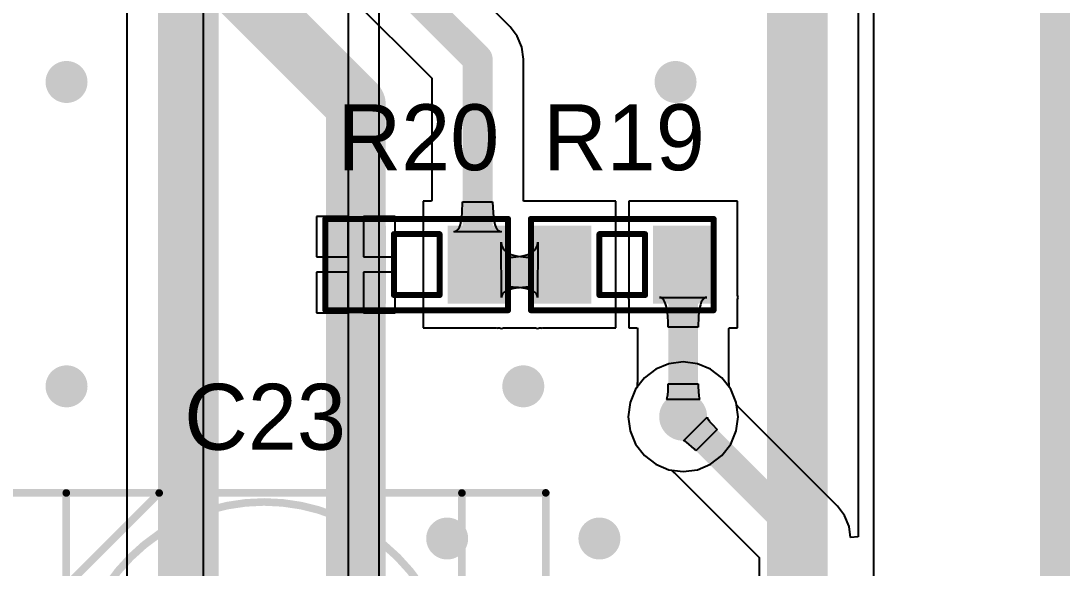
# Model space of a CAD drawing. Header units: millimetres. Extents: x -0.28 to 4.38, y -0.01 to 4.88.
# Drawn here: x 2.71 to 3.399, y 1.676 to 2.035 of the extents above; entities that cross this region are included whole.
import ezdxf

# ---------------------------------------------------------------- set-up
doc = ezdxf.new("R2010")
doc.units = ezdxf.units.MM
doc.header["$MEASUREMENT"] = 0
for name, color, linetype in [('BottomLayer', 5, 'Continuous'), ('Mechanical1', 6, 'Continuous'), ('Mechanical13', 56, 'Continuous'), ('Mechanical15', 56, 'Continuous'), ('MultiLayer', 9, 'Continuous'), ('TopLayer', 1, 'Continuous'), ('TopOverlay', 2, 'Continuous'), ('TopPaste', 8, 'Continuous'), ('TopSolder', 216, 'Continuous'), ('ViaHoleLayer', 16, 'Continuous')]:
    doc.layers.add(name, color=color, linetype=linetype)

# ---------------------------------------------------------------- blocks, each defined once
blk = doc.blocks.new('RES_SMD_0603_BIG_46')
at = {"layer": 'TopLayer'}
for points in [[(-0.05575, -0.02165), (-0.02425, -0.02165), (-0.05575, 0.02165), (-0.02425, 0.02165)], [(0.02425, -0.02165), (0.05575, -0.02165), (0.02425, 0.02165), (0.05575, 0.02165)]]:
    blk.add_solid(points, dxfattribs=at)
at = {"layer": 'TopOverlay', "const_width": 0.00394}
for points in [[(-0.06, 0.03), (-0.06, -0.03)], [(0.06, 0.03), (-0.06, 0.03)], [(0.06, 0.03), (0.06, -0.03)], [(-0.015, 0.02), (-0.015, -0.02)], [(0.015, 0.02), (-0.015, 0.02)], [(0.015, 0.02), (0.015, -0.02)], [(0.015, -0.02), (-0.015, -0.02)], [(0.02, -0.03), (-0.06, -0.03)], [(0.06, -0.03), (0.02, -0.03)]]:
    blk.add_lwpolyline(points, dxfattribs=at)
at = {"layer": 'TopOverlay', "const_width": 0.00197}
for points in [[(-0.06098, 0.03, 1), (-0.05902, 0.03, 1)], [(-0.06098, 0.03, 1), (-0.05902, 0.03, 1)], [(0.05902, 0.03, 1), (0.06098, 0.03, 1)], [(0.05902, 0.03, 1), (0.06098, 0.03, 1)], [(-0.01599, 0.02, 1), (-0.01402, 0.02, 1)], [(-0.01599, 0.02, 1), (-0.01402, 0.02, 1)], [(0.01401, 0.02, 1), (0.01598, 0.02, 1)], [(0.01401, 0.02, 1), (0.01598, 0.02, 1)], [(-0.01599, -0.02, 1), (-0.01402, -0.02, 1)], [(-0.01599, -0.02, 1), (-0.01402, -0.02, 1)], [(0.01401, -0.02, 1), (0.01598, -0.02, 1)], [(0.01401, -0.02, 1), (0.01598, -0.02, 1)], [(-0.06098, -0.03, 1), (-0.05902, -0.03, 1)], [(-0.06098, -0.03, 1), (-0.05902, -0.03, 1)], [(0.01901, -0.03, 1), (0.02098, -0.03, 1)], [(0.01901, -0.03, 1), (0.02098, -0.03, 1)], [(0.05902, -0.03, 1), (0.06098, -0.03, 1)], [(0.05902, -0.03, 1), (0.06098, -0.03, 1)]]:
    blk.add_lwpolyline(points, format="xyb", close=True, dxfattribs=at)
at = {"layer": 'TopPaste'}
for points in [[(-0.05575, -0.02165), (-0.02425, -0.02165), (-0.05575, 0.02165), (-0.02425, 0.02165)], [(0.02425, -0.02165), (0.05575, -0.02165), (0.02425, 0.02165), (0.05575, 0.02165)]]:
    blk.add_solid(points, dxfattribs=at)
at = {"layer": 'TopSolder'}
for points in [[(-0.05975, -0.02565), (-0.02025, -0.02565), (-0.05975, 0.02565), (-0.02025, 0.02565)], [(0.02025, -0.02565), (0.05975, -0.02565), (0.02025, 0.02565), (0.05975, 0.02565)]]:
    blk.add_solid(points, dxfattribs=at)
blk = doc.blocks.new('RES_SMD_0603_BIG_47')
at = {"layer": 'TopLayer'}
for points in [[(-0.05575, -0.02165), (-0.02425, -0.02165), (-0.05575, 0.02165), (-0.02425, 0.02165)], [(0.02425, -0.02165), (0.05575, -0.02165), (0.02425, 0.02165), (0.05575, 0.02165)]]:
    blk.add_solid(points, dxfattribs=at)
at = {"layer": 'TopOverlay', "const_width": 0.00394}
for points in [[(-0.06, 0.03), (-0.06, -0.03)], [(0.06, 0.03), (-0.06, 0.03)], [(0.06, 0.03), (0.06, -0.03)], [(-0.015, 0.02), (-0.015, -0.02)], [(0.015, 0.02), (-0.015, 0.02)], [(0.015, 0.02), (0.015, -0.02)], [(0.015, -0.02), (-0.015, -0.02)], [(0.02, -0.03), (-0.06, -0.03)], [(0.06, -0.03), (0.02, -0.03)]]:
    blk.add_lwpolyline(points, dxfattribs=at)
at = {"layer": 'TopOverlay', "const_width": 0.00197}
for points in [[(-0.06098, 0.03, 1), (-0.05902, 0.03, 1)], [(-0.06098, 0.03, 1), (-0.05902, 0.03, 1)], [(0.05902, 0.03, 1), (0.06098, 0.03, 1)], [(0.05902, 0.03, 1), (0.06098, 0.03, 1)], [(-0.01599, 0.02, 1), (-0.01402, 0.02, 1)], [(-0.01599, 0.02, 1), (-0.01402, 0.02, 1)], [(0.01401, 0.02, 1), (0.01598, 0.02, 1)], [(0.01401, 0.02, 1), (0.01598, 0.02, 1)], [(-0.01599, -0.02, 1), (-0.01402, -0.02, 1)], [(-0.01599, -0.02, 1), (-0.01402, -0.02, 1)], [(0.01401, -0.02, 1), (0.01598, -0.02, 1)], [(0.01401, -0.02, 1), (0.01598, -0.02, 1)], [(-0.06098, -0.03, 1), (-0.05902, -0.03, 1)], [(-0.06098, -0.03, 1), (-0.05902, -0.03, 1)], [(0.01901, -0.03, 1), (0.02098, -0.03, 1)], [(0.01901, -0.03, 1), (0.02098, -0.03, 1)], [(0.05902, -0.03, 1), (0.06098, -0.03, 1)], [(0.05902, -0.03, 1), (0.06098, -0.03, 1)]]:
    blk.add_lwpolyline(points, format="xyb", close=True, dxfattribs=at)
at = {"layer": 'TopPaste'}
for points in [[(-0.05575, -0.02165), (-0.02425, -0.02165), (-0.05575, 0.02165), (-0.02425, 0.02165)], [(0.02425, -0.02165), (0.05575, -0.02165), (0.02425, 0.02165), (0.05575, 0.02165)]]:
    blk.add_solid(points, dxfattribs=at)
at = {"layer": 'TopSolder'}
for points in [[(-0.05975, -0.02565), (-0.02025, -0.02565), (-0.05975, 0.02565), (-0.02025, 0.02565)], [(0.02025, -0.02565), (0.05975, -0.02565), (0.02025, 0.02565), (0.05975, 0.02565)]]:
    blk.add_solid(points, dxfattribs=at)
blk = doc.blocks.new('CAP_ALU_SMD_6_3_7_7_2_2_78')
at = {"layer": 'Mechanical13', "const_width": 0.005}
for points in [[(-0.12992, -0.12992), (-0.12992, 0.12992)], [(-0.12992, 0.12992), (0.12992, 0.12992)], [(0.12992, -0.12992), (0.12992, 0.12992)], [(-0.12992, -0.12992), (0.12992, -0.12992)]]:
    blk.add_lwpolyline(points, dxfattribs=at)
at = {"layer": 'Mechanical13'}
for points, const_width in [([(-0.13117, 0.12992, 1), (-0.12867, 0.12992, 1)], 0.0025), ([(-0.13117, 0.12992, 1), (-0.12867, 0.12992, 1)], 0.0025), ([(0.12867, 0.12992, 1), (0.13117, 0.12992, 1)], 0.0025), ([(0.12867, 0.12992, 1), (0.13117, 0.12992, 1)], 0.0025), ([(0.12402, 0, 1), (-0.12402, 0, 1)], 0.005), ([(-0.12527, 0, 1), (-0.12277, 0, 1)], 0.0025), ([(0.12277, 0, 1), (0.12527, 0, 1)], 0.0025), ([(-0.13117, -0.12992, 1), (-0.12867, -0.12992, 1)], 0.0025), ([(-0.13117, -0.12992, 1), (-0.12867, -0.12992, 1)], 0.0025), ([(0.12867, -0.12992, 1), (0.13117, -0.12992, 1)], 0.0025), ([(0.12867, -0.12992, 1), (0.13117, -0.12992, 1)], 0.0025)]:
    blk.add_lwpolyline(points, format="xyb", close=True, dxfattribs=dict(at, const_width=const_width))
at = {"layer": 'Mechanical15', "const_width": 0.005}
for points in [[(-0.185, -0.13), (-0.185, 0.13)], [(-0.185, 0.13), (0.185, 0.13)], [(0.185, -0.13), (0.185, 0.13)], [(0, -0.01181), (0, 0.01181)], [(-0.01181, 0), (0.01181, 0)], [(-0.185, -0.13), (0.185, -0.13)]]:
    blk.add_lwpolyline(points, dxfattribs=at)
at = {"layer": 'Mechanical15', "const_width": 0.0025}
for points in [[(-0.18625, 0.13, 1), (-0.18375, 0.13, 1)], [(-0.18625, 0.13, 1), (-0.18375, 0.13, 1)], [(0.18375, 0.13, 1), (0.18625, 0.13, 1)], [(0.18375, 0.13, 1), (0.18625, 0.13, 1)], [(-0.00125, 0.01181, 1), (0.00125, 0.01181, 1)], [(-0.01306, 0, 1), (-0.01056, 0, 1)], [(0.01056, 0, 1), (0.01306, 0, 1)], [(-0.00125, -0.01181, 1), (0.00125, -0.01181, 1)], [(-0.18625, -0.13, 1), (-0.18375, -0.13, 1)], [(-0.18625, -0.13, 1), (-0.18375, -0.13, 1)], [(0.18375, -0.13, 1), (0.18625, -0.13, 1)], [(0.18375, -0.13, 1), (0.18625, -0.13, 1)]]:
    blk.add_lwpolyline(points, format="xyb", close=True, dxfattribs=at)
at = {"layer": 'TopLayer'}
for points in [[(-0.17913, -0.0315), (-0.04134, -0.0315), (-0.17913, 0.0315), (-0.04134, 0.0315)], [(0.04134, -0.0315), (0.17913, -0.0315), (0.04134, 0.0315), (0.17913, 0.0315)]]:
    blk.add_solid(points, dxfattribs=at)
at = {"layer": 'TopOverlay', "const_width": 0.005}
for points in [[(-0.12992, 0.0689), (-0.0689, 0.12992)], [(-0.0689, 0.12992), (0.12992, 0.12992)], [(0.12992, 0.03937), (0.12992, 0.12992)], [(-0.12992, 0.03937), (-0.12992, 0.0689)], [(-0.12992, -0.0689), (-0.12992, -0.03937)], [(0.12992, -0.12992), (0.12992, -0.03937)], [(-0.12992, -0.0689), (-0.0689, -0.12992)], [(-0.0689, -0.12992), (0.12992, -0.12992)]]:
    blk.add_lwpolyline(points, dxfattribs=at)
at = {"layer": 'TopOverlay', "const_width": 0.0025}
for points in [[(-0.07015, 0.12992, 1), (-0.06765, 0.12992, 1)], [(-0.07015, 0.12992, 1), (-0.06765, 0.12992, 1)], [(0.12867, 0.12992, 1), (0.13117, 0.12992, 1)], [(0.12867, 0.12992, 1), (0.13117, 0.12992, 1)], [(-0.13117, 0.0689, 1), (-0.12867, 0.0689, 1)], [(-0.13117, 0.0689, 1), (-0.12867, 0.0689, 1)], [(-0.13117, 0.03937, 1), (-0.12867, 0.03937, 1)], [(0.12867, 0.03937, 1), (0.13117, 0.03937, 1)], [(-0.13117, -0.03937, 1), (-0.12867, -0.03937, 1)], [(0.12867, -0.03937, 1), (0.13117, -0.03937, 1)], [(-0.13117, -0.0689, 1), (-0.12867, -0.0689, 1)], [(-0.13117, -0.0689, 1), (-0.12867, -0.0689, 1)], [(-0.07015, -0.12992, 1), (-0.06765, -0.12992, 1)], [(-0.07015, -0.12992, 1), (-0.06765, -0.12992, 1)], [(0.12867, -0.12992, 1), (0.13117, -0.12992, 1)], [(0.12867, -0.12992, 1), (0.13117, -0.12992, 1)]]:
    blk.add_lwpolyline(points, format="xyb", close=True, dxfattribs=at)
at = {"layer": 'TopPaste'}
for points in [[(-0.17913, -0.0315), (-0.04134, -0.0315), (-0.17913, 0.0315), (-0.04134, 0.0315)], [(0.04134, -0.0315), (0.17913, -0.0315), (0.04134, 0.0315), (0.17913, 0.0315)]]:
    blk.add_solid(points, dxfattribs=at)
at = {"layer": 'TopSolder'}
for points in [[(-0.18313, -0.0355), (-0.03734, -0.0355), (-0.18313, 0.0355), (-0.03734, 0.0355)], [(0.03734, -0.0355), (0.18313, -0.0355), (0.03734, 0.0355), (0.18313, 0.0355)]]:
    blk.add_solid(points, dxfattribs=at)

msp = doc.modelspace()

# ---------------------------------------------------------------- linework, layer by layer
at = {"layer": 'BottomLayer'}
for p, q in [((3.26, 3.075), (3.26, 1.69609)), ((2.925, 2.36), (2.925, 1.52)), ((2.94539, 1.52), (2.94539, 2.36)), ((2.77965, 2.29829), (2.77965, 1.63849)), ((2.83, 1.52), (2.83, 2.16)), ((3.12697, 1.80623), (3.1195, 1.8005)), ((3.13567, 1.80983), (3.12697, 1.80623)), ((3.145, 1.81106), (3.13567, 1.80983)), ((3.15433, 1.80983), (3.145, 1.81106)), ((3.16303, 1.80623), (3.15433, 1.80983)), ((3.1705, 1.8005), (3.16303, 1.80623)), ((3.1195, 1.8005), (3.11377, 1.79303)), ((3.17623, 1.79303), (3.1705, 1.8005)), ((3.11377, 1.79303), (3.11017, 1.78433)), ((3.17983, 1.78433), (3.17623, 1.79303)), ((3.11017, 1.78433), (3.10894, 1.775)), ((3.18003, 1.78281), (3.17983, 1.78433)), ((3.18206, 1.78069), (3.18003, 1.78281)), ((3.18239, 1.78018), (3.18206, 1.78069)), ((3.24628, 1.71628), (3.18239, 1.78018)), ((3.10894, 1.775), (3.11017, 1.76567)), ((3.14516, 1.75925), (3.16075, 1.77484)), ((3.16075, 1.77484), (3.16081, 1.77446)), ((3.16081, 1.77446), (3.16101, 1.77398)), ((3.16101, 1.77398), (3.16133, 1.7734)), ((3.16133, 1.7734), (3.16179, 1.77273)), ((3.16179, 1.77273), (3.16239, 1.77195)), ((3.16239, 1.77195), (3.16397, 1.7701)), ((3.11017, 1.76567), (3.11377, 1.75697)), ((3.16733, 1.76659), (3.15341, 1.75267)), ((3.16397, 1.7701), (3.16733, 1.76659)), ((3.14554, 1.75919), (3.14516, 1.75925)), ((3.14602, 1.75899), (3.14554, 1.75919)), ((3.1466, 1.75867), (3.14602, 1.75899)), ((3.14727, 1.75821), (3.1466, 1.75867)), ((3.15214, 1.75392), (3.14727, 1.75821)), ((3.11377, 1.75697), (3.1195, 1.7495)), ((3.15341, 1.75267), (3.15214, 1.75392)), ((3.1195, 1.7495), (3.12697, 1.74377)), ((3.12697, 1.74377), (3.13567, 1.74017)), ((3.13567, 1.74017), (3.13712, 1.73998)), ((3.13712, 1.73998), (3.13823, 1.739)), ((3.13823, 1.739), (3.13909, 1.73815)), ((3.13909, 1.73815), (3.13965, 1.73779)), ((3.13965, 1.73779), (3.1949, 1.68253)), ((3.25107, 1.71005), (3.24628, 1.71628)), ((3.25407, 1.70279), (3.25107, 1.71005)), ((3.255, 1.69576), (3.25407, 1.70279)), ((3.26, 1.69609), (3.255, 1.69576)), ((3.1949, 1.68253), (3.1949, 0.75247))]:
    msp.add_line(p, q, dxfattribs=at)
for points, const_width in [([(2.82, 1.57334), (2.82, 2.315)], 0.04), ([(3.145, 1.775), (3.225, 1.695)], 0.01969), ([(3.225, 0.74), (3.225, 1.695)], 0.01969)]:
    msp.add_lwpolyline(points, dxfattribs=dict(at, const_width=const_width))
for points, const_width in [([(2.73311, 1.995, 1), (2.74689, 1.995, 1)], 0.01378), ([(3.13311, 1.995, 1), (3.14689, 1.995, 1)], 0.01378), ([(2.73311, 1.795, 1), (2.74689, 1.795, 1)], 0.01378), ([(3.03311, 1.795, 1), (3.04689, 1.795, 1)], 0.01378), ([(3.13713, 1.775, 1), (3.15287, 1.775, 1)], 0.01575), ([(3.14008, 1.775, 1), (3.14992, 1.775, 1)], 0.00984), ([(2.98311, 1.695, 1), (2.99689, 1.695, 1)], 0.01378), ([(3.08311, 1.695, 1), (3.09689, 1.695, 1)], 0.01378), ([(3.22008, 1.695, 1), (3.22992, 1.695, 1)], 0.00984), ([(3.22008, 1.695, 1), (3.22992, 1.695, 1)], 0.00984)]:
    msp.add_lwpolyline(points, format="xyb", close=True, dxfattribs=dict(at, const_width=const_width))
at = {"layer": 'Mechanical1'}
for const_width in [0.01969, 0.01181]:
    msp.add_lwpolyline([(3.38925, 0.15387), (3.38925, 3.61843)], dxfattribs=dict(at, const_width=const_width))
at = {"layer": 'MultiLayer'}
for points, const_width in [([(2.73311, 1.995, 1), (2.74689, 1.995, 1)], 0.01378), ([(3.13311, 1.995, 1), (3.14689, 1.995, 1)], 0.01378), ([(2.73311, 1.795, 1), (2.74689, 1.795, 1)], 0.01378), ([(3.03311, 1.795, 1), (3.04689, 1.795, 1)], 0.01378), ([(3.13713, 1.775, 1), (3.15287, 1.775, 1)], 0.01575), ([(2.98311, 1.695, 1), (2.99689, 1.695, 1)], 0.01378), ([(3.08311, 1.695, 1), (3.09689, 1.695, 1)], 0.01378)]:
    msp.add_lwpolyline(points, format="xyb", close=True, dxfattribs=dict(at, const_width=const_width))
at = {"layer": 'TopLayer'}
for p, q in [((3.27, 3.05), (3.27, 0.215)), ((3.03128, 2.03128), (2.9651, 2.09747)), ((2.91372, 2.06372), (2.9799, 1.99753)), ((3.03607, 2.02505), (3.03128, 2.03128)), ((3.03907, 2.01779), (3.03607, 2.02505)), ((3.0401, 2.01), (3.03907, 2.01779)), ((3.0401, 1.91715), (3.0401, 2.01)), ((2.9799, 1.99753), (2.9799, 1.91741)), ((2.97977, 1.91665), (2.97425, 1.91665)), ((2.97425, 1.91665), (2.97425, 1.8979)), ((2.97978, 1.91688), (2.97977, 1.91665)), ((2.9799, 1.91741), (2.97978, 1.91688)), ((2.99993, 1.90913), (3.00016, 1.91622)), ((3.00016, 1.91622), (3.01984, 1.91622)), ((3.01984, 1.91622), (3.0199, 1.91248)), ((3.04021, 1.91665), (3.0401, 1.91715)), ((3.10075, 1.91665), (3.04021, 1.91665)), ((3.10075, 1.83335), (3.10075, 1.91665)), ((3.18075, 1.91665), (3.10925, 1.91665)), ((3.10925, 1.91665), (3.10925, 1.85483)), ((3.18075, 1.85483), (3.18075, 1.91665)), ((2.99964, 1.90618), (2.99993, 1.90913)), ((3.0199, 1.91248), (3.02036, 1.90618)), ((2.925, 1.90665), (2.90425, 1.90665)), ((2.90425, 1.90665), (2.90425, 1.88)), ((2.925, 1.88), (2.925, 1.90665)), ((2.95575, 1.90665), (2.935, 1.90665)), ((2.935, 1.90665), (2.935, 1.88)), ((2.95575, 1.88), (2.95575, 1.90665)), ((2.99871, 1.90145), (2.99923, 1.90362)), ((2.99923, 1.90362), (2.99964, 1.90618)), ((3.02036, 1.90618), (3.02077, 1.90362)), ((3.02077, 1.90362), (3.02129, 1.90145)), ((2.97425, 1.8979), (2.97398, 1.89653)), ((2.97398, 1.89653), (2.97425, 1.89517)), ((2.97425, 1.89517), (2.97425, 1.83335)), ((2.99437, 1.89653), (2.99547, 1.89673)), ((3.02563, 1.89653), (2.99437, 1.89653)), ((2.99547, 1.89673), (2.99645, 1.89732)), ((2.99645, 1.89732), (2.99732, 1.89831)), ((2.99732, 1.89831), (2.99807, 1.89968)), ((2.99807, 1.89968), (2.99871, 1.90145)), ((3.02129, 1.90145), (3.02193, 1.89968)), ((3.02193, 1.89968), (3.02268, 1.89831)), ((3.02268, 1.89831), (3.02355, 1.89732)), ((3.02355, 1.89732), (3.02453, 1.89673)), ((3.02453, 1.89673), (3.02563, 1.89653)), ((3.02563, 1.85347), (3.02551, 1.88969)), ((3.02551, 1.88969), (3.02571, 1.88781)), ((3.04929, 1.88781), (3.04949, 1.88969)), ((3.04949, 1.88969), (3.04937, 1.85347)), ((3.02571, 1.88781), (3.02631, 1.88614)), ((3.02631, 1.88614), (3.0273, 1.88467)), ((3.0273, 1.88467), (3.02869, 1.88339)), ((3.02869, 1.88339), (3.03048, 1.8823)), ((3.03048, 1.8823), (3.03265, 1.88142)), ((3.03265, 1.88142), (3.03523, 1.88073)), ((3.03977, 1.88073), (3.04235, 1.88142)), ((3.04235, 1.88142), (3.04452, 1.8823)), ((3.04452, 1.8823), (3.04631, 1.88339)), ((3.04631, 1.88339), (3.0477, 1.88467)), ((3.0477, 1.88467), (3.04869, 1.88614)), ((3.04869, 1.88614), (3.04929, 1.88781)), ((2.90425, 1.88), (2.925, 1.88)), ((2.935, 1.88), (2.95575, 1.88)), ((3.02969, 1.87984), (3.03344, 1.87994)), ((3.02969, 1.86016), (3.02969, 1.87984)), ((3.03344, 1.87994), (3.03681, 1.88024)), ((3.03523, 1.88073), (3.03819, 1.88024)), ((3.03681, 1.88024), (3.03977, 1.88073)), ((3.03819, 1.88024), (3.04156, 1.87994)), ((3.04156, 1.87994), (3.04531, 1.87984)), ((3.04531, 1.87984), (3.04531, 1.86016)), ((2.925, 1.87), (2.90425, 1.87)), ((2.90425, 1.87), (2.90425, 1.84335)), ((2.925, 1.84335), (2.925, 1.87)), ((2.95575, 1.87), (2.935, 1.87)), ((2.935, 1.87), (2.935, 1.84335)), ((2.95575, 1.84335), (2.95575, 1.87)), ((3.02582, 1.85474), (3.02563, 1.85347)), ((3.02642, 1.85588), (3.02582, 1.85474)), ((3.0274, 1.85688), (3.02642, 1.85588)), ((3.02878, 1.85775), (3.0274, 1.85688)), ((3.03055, 1.85848), (3.02878, 1.85775)), ((3.03343, 1.86009), (3.02969, 1.86016)), ((3.03271, 1.85909), (3.03055, 1.85848)), ((3.03527, 1.85956), (3.03271, 1.85909)), ((3.03677, 1.85989), (3.03343, 1.86009)), ((3.04157, 1.86009), (3.03527, 1.85956)), ((3.03973, 1.85956), (3.03677, 1.85989)), ((3.04229, 1.85909), (3.03973, 1.85956)), ((3.04531, 1.86016), (3.04157, 1.86009)), ((3.04445, 1.85848), (3.04229, 1.85909)), ((3.04622, 1.85775), (3.04445, 1.85848)), ((3.0476, 1.85688), (3.04622, 1.85775)), ((3.04858, 1.85588), (3.0476, 1.85688)), ((3.04918, 1.85474), (3.04858, 1.85588)), ((3.04937, 1.85347), (3.04918, 1.85474)), ((3.10925, 1.85483), (3.10898, 1.85347)), ((3.10898, 1.85347), (3.10925, 1.8521)), ((3.13047, 1.85327), (3.12937, 1.85347)), ((3.12937, 1.85347), (3.16063, 1.85347)), ((3.16063, 1.85347), (3.15953, 1.85327)), ((3.18102, 1.85347), (3.18075, 1.85483)), ((3.18075, 1.8521), (3.18102, 1.85347)), ((3.10925, 1.8521), (3.10925, 1.83335)), ((3.13145, 1.85268), (3.13047, 1.85327)), ((3.13232, 1.85169), (3.13145, 1.85268)), ((3.13307, 1.85032), (3.13232, 1.85169)), ((3.13371, 1.84855), (3.13307, 1.85032)), ((3.13423, 1.84638), (3.13371, 1.84855)), ((3.15629, 1.84855), (3.15577, 1.84638)), ((3.15693, 1.85032), (3.15629, 1.84855)), ((3.15768, 1.85169), (3.15693, 1.85032)), ((3.15855, 1.85268), (3.15768, 1.85169)), ((3.15953, 1.85327), (3.15855, 1.85268)), ((3.18075, 1.83335), (3.18075, 1.8521)), ((2.90425, 1.84335), (2.925, 1.84335)), ((2.935, 1.84335), (2.95575, 1.84335)), ((3.13464, 1.84382), (3.13423, 1.84638)), ((3.1351, 1.83752), (3.13464, 1.84382)), ((3.15507, 1.84087), (3.15484, 1.83378)), ((3.15536, 1.84382), (3.15507, 1.84087)), ((3.15577, 1.84638), (3.15536, 1.84382)), ((2.97425, 1.83335), (3.02242, 1.83335)), ((3.02242, 1.83335), (3.02251, 1.83331)), ((3.02251, 1.83331), (3.02325, 1.83335)), ((3.02325, 1.83335), (3.02431, 1.83335)), ((3.02431, 1.83335), (3.0257, 1.83307)), ((3.0257, 1.83307), (3.02704, 1.83335)), ((3.02704, 1.83335), (3.04796, 1.83335)), ((3.04796, 1.83335), (3.0493, 1.83307)), ((3.0493, 1.83307), (3.05069, 1.83335)), ((3.05069, 1.83335), (3.05175, 1.83335)), ((3.05175, 1.83335), (3.05249, 1.83331)), ((3.05249, 1.83331), (3.05258, 1.83335)), ((3.05258, 1.83335), (3.10075, 1.83335)), ((3.10925, 1.83335), (3.11479, 1.83335)), ((3.11479, 1.83335), (3.1149, 1.83285)), ((3.1149, 1.83285), (3.1149, 1.79777)), ((3.13516, 1.83378), (3.1351, 1.83752)), ((3.15484, 1.83378), (3.13516, 1.83378)), ((3.1751, 1.83259), (3.17522, 1.83312)), ((3.17522, 1.83312), (3.17523, 1.83335)), ((3.17523, 1.83335), (3.18075, 1.83335)), ((3.1751, 1.79753), (3.1751, 1.83259)), ((3.11377, 1.79303), (3.11017, 1.78433)), ((3.11471, 1.79424), (3.11377, 1.79303)), ((3.11477, 1.79719), (3.11471, 1.79424)), ((3.1149, 1.79777), (3.11477, 1.79719)), ((3.13486, 1.78945), (3.13505, 1.79188)), ((3.13505, 1.79188), (3.13516, 1.79674)), ((3.13516, 1.79674), (3.15484, 1.79674)), ((3.15484, 1.79674), (3.15485, 1.79496)), ((3.15485, 1.79496), (3.15527, 1.78848)), ((3.17523, 1.79688), (3.1751, 1.79753)), ((3.17524, 1.79567), (3.17523, 1.79688)), ((3.17534, 1.79419), (3.17524, 1.79567)), ((3.17623, 1.79303), (3.17534, 1.79419)), ((3.17983, 1.78433), (3.17623, 1.79303)), ((3.13398, 1.78625), (3.1342, 1.78656)), ((3.15602, 1.78625), (3.13398, 1.78625)), ((3.1342, 1.78656), (3.1344, 1.78704)), ((3.1344, 1.78704), (3.13458, 1.78768)), ((3.13458, 1.78768), (3.13473, 1.78848)), ((3.13473, 1.78848), (3.13486, 1.78945)), ((3.15527, 1.78848), (3.15542, 1.78768)), ((3.15542, 1.78768), (3.1556, 1.78704)), ((3.1556, 1.78704), (3.1558, 1.78656)), ((3.1558, 1.78656), (3.15602, 1.78625)), ((3.11017, 1.78433), (3.10894, 1.775)), ((3.18106, 1.775), (3.17983, 1.78433)), ((3.10894, 1.775), (3.11017, 1.76567)), ((3.17983, 1.76567), (3.18106, 1.775)), ((3.11017, 1.76567), (3.11377, 1.75697)), ((3.17623, 1.75697), (3.17983, 1.76567)), ((3.11377, 1.75697), (3.1195, 1.7495)), ((3.1705, 1.7495), (3.17623, 1.75697)), ((3.1195, 1.7495), (3.12697, 1.74377)), ((3.12697, 1.74377), (3.13567, 1.74017)), ((3.15433, 1.74017), (3.16303, 1.74377)), ((3.16303, 1.74377), (3.1705, 1.7495)), ((3.13567, 1.74017), (3.145, 1.73894)), ((3.145, 1.73894), (3.15433, 1.74017))]:
    msp.add_line(p, q, dxfattribs=at)
for points, const_width in [([(3.22, 1.59), (3.22, 3.105)], 0.04), ([(2.61, 2.3), (2.93, 1.98)], 0.03937), ([(2.935, 2.085), (3.01, 2.01)], 0.01969), ([(3.01, 1.875), (3.01, 2.01)], 0.01969), ([(2.93, 1.875), (2.93, 1.98)], 0.03937), ([(2.93, 1.645), (2.93, 1.875)], 0.03937), ([(3.01, 1.875), (3.015, 1.87)], 0.01969), ([(3.015, 1.87), (3.065, 1.87)], 0.01969), ([(3.145, 1.775), (3.145, 1.87)], 0.01969)]:
    msp.add_lwpolyline(points, dxfattribs=dict(at, const_width=const_width))
for points, const_width in [([(3.00508, 2.01, 1), (3.01492, 2.01, 1)], 0.00984), ([(3.00508, 2.01, 1), (3.01492, 2.01, 1)], 0.00984), ([(2.73311, 1.995, 1), (2.74689, 1.995, 1)], 0.01378), ([(3.13311, 1.995, 1), (3.14689, 1.995, 1)], 0.01378), ([(2.92016, 1.98, 1), (2.93984, 1.98, 1)], 0.01969), ([(2.92016, 1.98, 1), (2.93984, 1.98, 1)], 0.01969), ([(2.92016, 1.875, 1), (2.93984, 1.875, 1)], 0.01969), ([(2.92016, 1.875, 1), (2.93984, 1.875, 1)], 0.01969), ([(3.00508, 1.875, 1), (3.01492, 1.875, 1)], 0.00984), ([(3.00508, 1.875, 1), (3.01492, 1.875, 1)], 0.00984), ([(3.01008, 1.87, 1), (3.01992, 1.87, 1)], 0.00984), ([(3.01008, 1.87, 1), (3.01992, 1.87, 1)], 0.00984), ([(3.06008, 1.87, 1), (3.06992, 1.87, 1)], 0.00984), ([(3.14008, 1.87, 1), (3.14992, 1.87, 1)], 0.00984), ([(2.73311, 1.795, 1), (2.74689, 1.795, 1)], 0.01378), ([(3.03311, 1.795, 1), (3.04689, 1.795, 1)], 0.01378), ([(3.13713, 1.775, 1), (3.15287, 1.775, 1)], 0.01575), ([(3.14008, 1.775, 1), (3.14992, 1.775, 1)], 0.00984), ([(2.98311, 1.695, 1), (2.99689, 1.695, 1)], 0.01378), ([(3.08311, 1.695, 1), (3.09689, 1.695, 1)], 0.01378)]:
    msp.add_lwpolyline(points, format="xyb", close=True, dxfattribs=dict(at, const_width=const_width))
at = {"layer": 'ViaHoleLayer'}
for points, const_width in [([(2.73606, 1.995, 1), (2.74394, 1.995, 1)], 0.00787), ([(3.13606, 1.995, 1), (3.14394, 1.995, 1)], 0.00787), ([(2.73606, 1.795, 1), (2.74394, 1.795, 1)], 0.00787), ([(3.03606, 1.795, 1), (3.04394, 1.795, 1)], 0.00787), ([(3.14008, 1.775, 1), (3.14992, 1.775, 1)], 0.00984), ([(2.98606, 1.695, 1), (2.99394, 1.695, 1)], 0.00787), ([(3.08606, 1.695, 1), (3.09394, 1.695, 1)], 0.00787)]:
    msp.add_lwpolyline(points, format="xyb", close=True, dxfattribs=dict(at, const_width=const_width))

# ---------------------------------------------------------------- block references
for name, p, rotation in [('RES_SMD_0603_BIG_46', (2.97, 1.875), 180), ('RES_SMD_0603_BIG_47', (3.105, 1.875), 180), ('CAP_ALU_SMD_6_3_7_7_2_2_78', (2.86976, 1.595), 360)]:
    msp.add_blockref(name, p, dxfattribs=dict(rotation=rotation))

# ---------------------------------------------------------------- texts
at = {"layer": 'TopOverlay'}
for s, p in [('R20', (2.918, 1.937)), ('R19', (3.053, 1.937)), ('C23', (2.81728, 1.75335))]:
    msp.add_text(s, height=0.043307, dxfattribs=at).set_placement(p)

doc.saveas('drawing.dxf')
